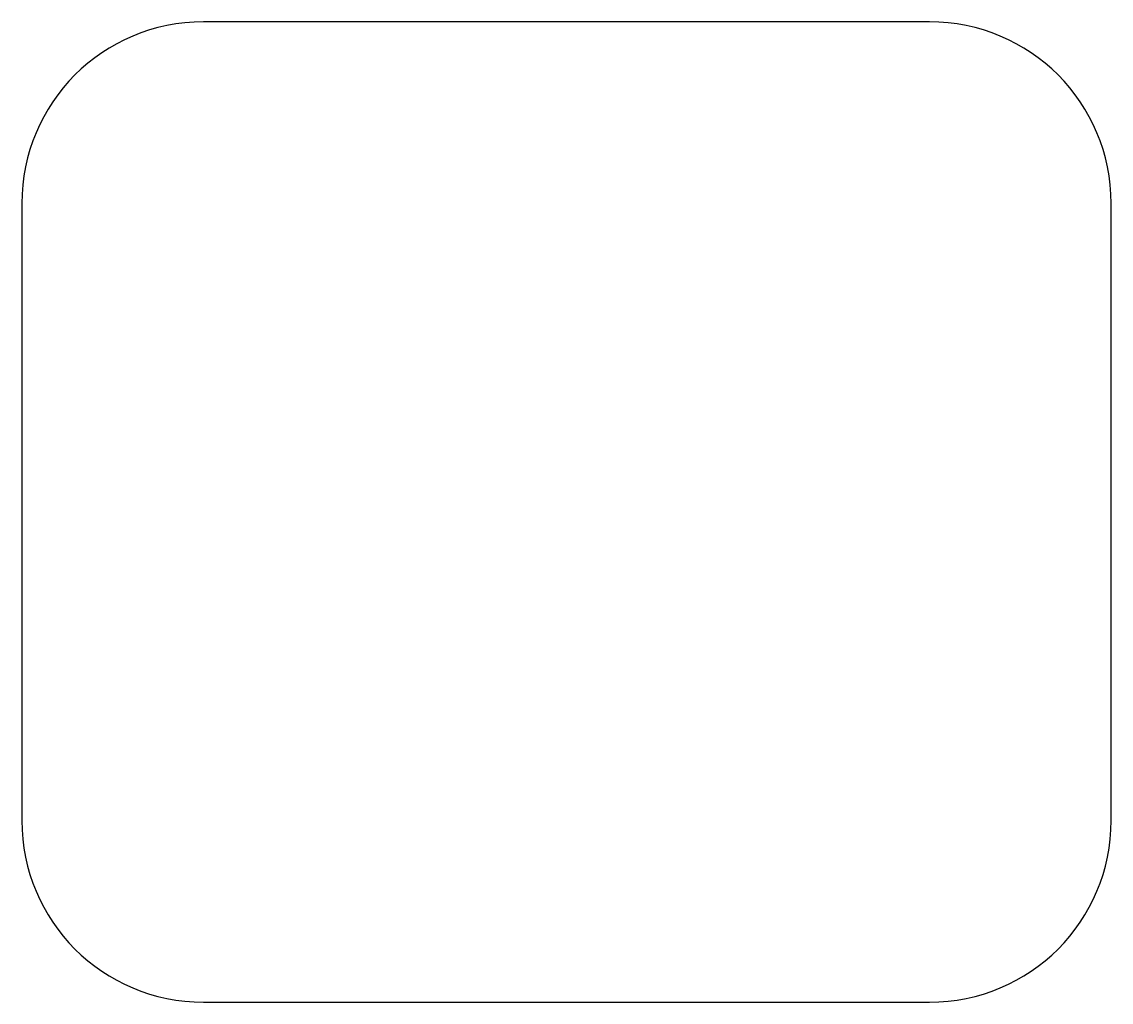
# Model space of a CAD drawing. Header units: millimetres. Extents: x 205 to 211, y -110.41 to -105.01.
import ezdxf

# ---------------------------------------------------------------- set-up
doc = ezdxf.new("R2010")
doc.units = ezdxf.units.MM

msp = doc.modelspace()

# ---------------------------------------------------------------- linework, layer by layer
for p, q in [((210, -105.01), (206, -105.01)), ((205, -106.01), (205, -109.41)), ((211, -109.41), (211, -106.01)), ((206, -110.41), (210, -110.41))]:
    msp.add_line(p, q)
for centre, start, end in [((206, -106.01), 90, 180), ((210, -106.01), 0, 90), ((206, -109.41), 180, 270), ((210, -109.41), 270, 0)]:
    msp.add_arc(centre, 1, start, end)

doc.saveas('drawing.dxf')
